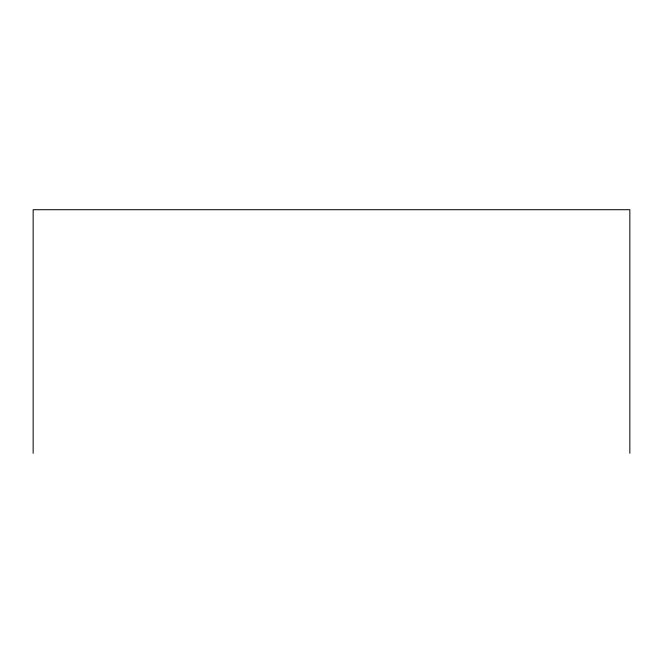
<?xml version="1.0" encoding="UTF-8"?>
<svg xmlns="http://www.w3.org/2000/svg" width="663" height="663" viewBox="0 0 663 663"><rect width="100%" height="100%" fill="white"/><g stroke="black" fill="none" stroke-linecap="round" stroke-linejoin="round"><path stroke-width="0.99" d="M629.85 453.285L629.85 209.715L33.15 209.715L33.15 453.285"/></g></svg>
